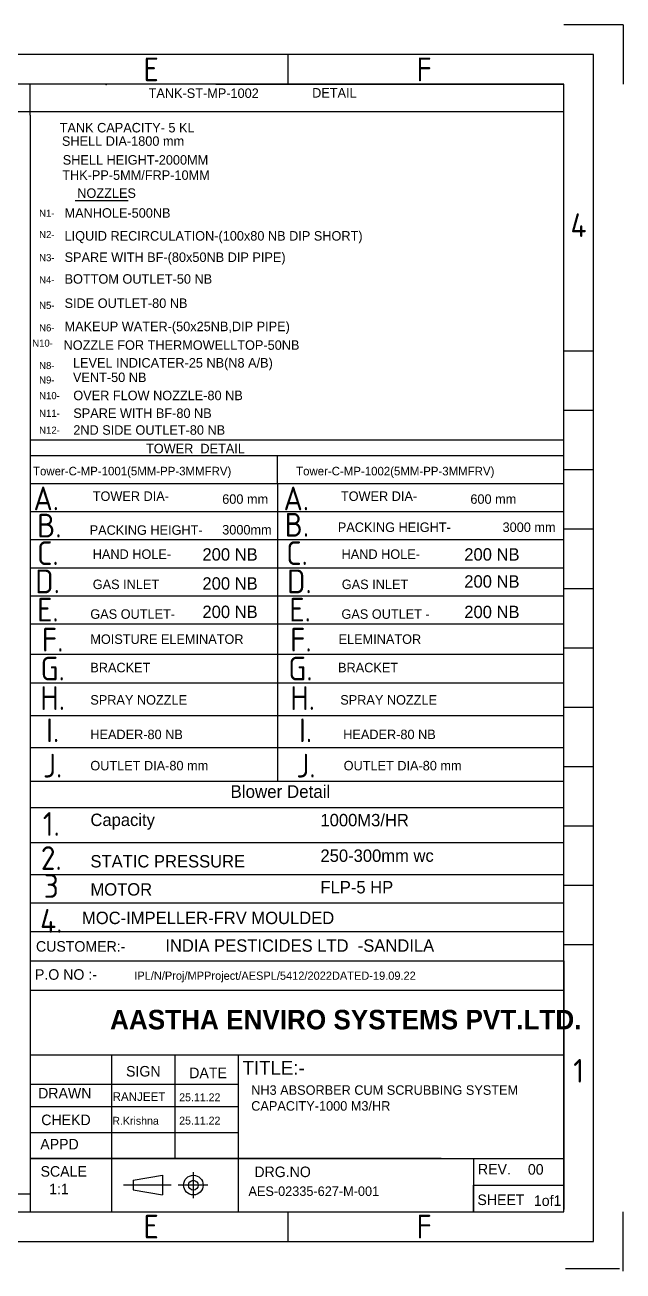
# Model space of a CAD drawing. Header units: inches. Extents: x -36349 to 130474, y -1458 to 49216.
# Drawn here: x 168 to 6462, y -1405 to 11712 of the extents above; entities that cross this region are included whole.
import ezdxf
from ezdxf.enums import TextEntityAlignment as Align

# ---------------------------------------------------------------- set-up
doc = ezdxf.new("R2010")
doc.units = ezdxf.units.IN
doc.header["$MEASUREMENT"] = 0
doc.linetypes.add('CENTER', pattern=[50.8, 31.75, -6.35, 6.35, -6.35])
for name, color, linetype in [('CEN', 231, 'CENTER'), ('EQTXT', 6, 'Continuous'), ('LINE NO', 7, 'Continuous'), ('TEXT', 6, 'Continuous')]:
    doc.layers.add(name, color=color, linetype=linetype)
doc.styles.add('BAUHAUS', font='')
doc.styles.add('ISOCP', font='isocp.shx')
doc.styles.add('ROMANS', font='romans.shx', dxfattribs={"width": 0.85, "height": 75})
doc.styles.get('BAUHAUS').set_extended_font_data('Bauhaus Md BT', bold=True)

msp = doc.modelspace()

# ---------------------------------------------------------------- linework, layer by layer
at = {"color": 0}
for p, q in [((6462.1, 11712), (5837.5, 11712)), ((6462.1, 11712), (6462.1, 11087.3)), ((2932.9, 11399.7), (2932.9, 11087.3)), ((222, 10763), (222, 11087.3)), ((222, 10763), (222, 11087.3)), ((222, 10763), (222, 11087.3)), ((6149.8, 8276.5), (5837.5, 8276.5)), ((6149.8, 2030.1), (6149.8, 8276.5)), ((6149.8, 7651.8), (5837.5, 7651.8)), ((6149.8, 7027.2), (5837.5, 7027.2)), ((6149.8, 6402.4), (5837.5, 6402.4)), ((6149.8, 5777.7), (5837.5, 5777.7)), ((5837.5, 5153.3), (6149.8, 5153.3)), ((6149.8, 4528.6), (5837.5, 4528.6)), ((6149.8, 3904), (5837.5, 3904)), ((6149.8, 3279.3), (5837.5, 3279.3)), ((6149.8, 2654.7), (5837.5, 2654.7)), ((6149.8, 2030.1), (5837.5, 2030.1)), ((6462.1, -1405.4), (6462.1, -780.8)), ((5858.1, -1377.1), (6425.9, -1377.1))]:
    msp.add_line(p, q, dxfattribs=at)
at = {"color": 0, "ltscale": 150}
msp.add_line((2177, 11087.3), (5837.5, 11087.3), dxfattribs=at)
at = {"color": 6}
for p, q in [((222, 10763), (222, -780.8)), ((222, 2169.9), (222, -780.8)), ((1079.5, 560.9), (1079.5, -219.6)), ((222, -219.6), (5837.5, -219.6)), ((1939.7, -500.5), (1941.6, -500.5)), ((1940.7, -501.5), (1940.7, -499.6)), ((578.1, -780.8), (5837.5, -780.8)), ((4124.8, -778.4), (4124.8, -780.8)), ((5014.8, -778.4), (5014.8, -780.8))]:
    msp.add_line(p, q, dxfattribs=at)
at = {"color": 7, "linetype": 'ByBlock'}
for p, q in [((222, 10763), (222, -780.8)), ((222, 10763), (222, 3752)), ((222, 7342.8), (5837.5, 7342.8)), ((222, 7180.2), (5837.5, 7180.2)), ((222, 6884.8), (5837.5, 6884.8)), ((222, 6589.3), (5837.5, 6589.3)), ((222, 6293.9), (5837.5, 6293.9)), ((222, 5998.4), (5837.5, 5998.4)), ((222, 5703), (5837.5, 5703)), ((222, 5407.5), (5837.5, 5407.5)), ((222, 5088.3), (5837.5, 5088.3)), ((222, 4785.8), (5837.5, 4785.8)), ((222, 4441), (5837.5, 4441)), ((222, 4104.7), (5837.5, 4104.7)), ((222, 3752), (5837.5, 3752)), ((222, 3475.4), (5837.5, 3475.4)), ((222, 3106), (5837.5, 3106)), ((222, 2767.9), (5837.5, 2767.9)), ((222, 2169.9), (5837.5, 2169.9)), ((222, 1860.3), (5481.5, 1860.3)), ((578.1, 1860.3), (5837.5, 1860.3)), ((5837.5, 1860.3), (5837.5, -757.1)), ((222, 1550.7), (5837.5, 1550.7)), ((222, 870.5), (5481.5, 870.5)), ((578.1, 870.5), (5837.5, 870.5)), ((1079.5, 870.5), (1079.5, -219.6)), ((1745.7, 870.5), (1745.7, -219.6)), ((2412, 870.5), (2412, -219.6)), ((222, 560.9), (2412, 560.9)), ((222, 325.4), (2412, 325.4)), ((222, 52.9), (2412, 52.9)), ((4548, -219.6), (222, -219.6)), ((1079.5, -219.6), (1079.5, -780.8)), ((2412, -219.6), (2412, -780.8)), ((4548, -219.6), (5837.5, -219.6)), ((4888.7, -219.6), (4888.7, -780.8)), ((5837.5, -219.6), (5837.5, -593.7)), ((1940.7, -639.3), (1940.7, -362.9)), ((1705.3, -500.5), (1204.5, -500.5)), ((1307.3, -449), (1616.4, -397.5)), ((1307.3, -449), (1307.3, -552)), ((1616.4, -397.5), (1616.4, -603.5)), ((2091.8, -500.5), (1780.2, -500.5)), ((1307.3, -552), (1616.4, -603.5)), ((2932.9, -780.8), (2932.9, -1093.1))]:
    msp.add_line(p, q, dxfattribs=at)
at = {"color": 7, "true_color": 0xffffff}
msp.add_line((-11465, -780.8), (5837.5, -780.8), dxfattribs=at)
at = {"color": 7, "linetype": 'ByBlock'}
for centre, radius in [((1940.7, -500.5), 103), ((1940.7, -501.5), 51.5)]:
    msp.add_circle(centre, radius, dxfattribs=at)
at = {"layer": 'CEN', "color": 3, "linetype": 'ByBlock'}
msp.add_line((696.2, 9865.1), (1253.7, 9865.1), dxfattribs=at)
at = {"layer": 'EQTXT', "color": 7, "linetype": 'ByBlock'}
for p, q in [((6149.8, 11399.7), (-11777.3, 11399.7)), ((6149.8, -1093.1), (6149.8, 11399.7)), ((5837.5, 11087.3), (-11465, 11087.3)), ((5837.5, -780.8), (5837.5, 11087.3)), ((2827.4, 6884.8), (2827.4, 7180.2)), ((2827.4, 5407.5), (2827.4, 3752)), ((222, 2469.8), (5837.5, 2469.8)), ((5837.5, 458.3), (5837.5, 168.4)), ((5837.5, 208), (5837.5, -101.1)), ((-4151, -593.1), (222, -593.1)), ((260.7, -780.8), (5837.5, -780.8)), ((-11777.3, -1093.1), (6149.8, -1093.1))]:
    msp.add_line(p, q, dxfattribs=at)
at = {"layer": 'LINE NO', "color": 7, "linetype": 'ByBlock', "true_color": 0xffffff}
for p, q in [((-3151.4, 10800.6), (222, 10800.6)), ((222, 10800.6), (5837.5, 10800.6))]:
    msp.add_line(p, q, dxfattribs=at)
at = {"layer": 'LINE NO', "color": 7, "linetype": 'ByBlock'}
msp.add_line((2827.4, 6884.8), (2827.4, 5407.5), dxfattribs=at)
at = {"layer": 'TEXT', "color": 7, "linetype": 'ByBlock'}
for p, q in [((4888.7, -780.8), (4888.7, -500.3)), ((4888.7, -500.3), (5837.5, -500.3))]:
    msp.add_line(p, q, dxfattribs=at)

# ---------------------------------------------------------------- texts
at = {"color": 0, "style": 'ISOCP'}
for s, p in [('E', (1496.3, 11243.5)), ('F', (4369.6, 11243.5)), ('4', (5993.7, 9603.8))]:
    msp.add_text(s, height=249.9, dxfattribs=at).set_placement(p, align=Align.MIDDLE)
at = {"color": 0, "linetype": 'ByBlock', "style": 'ROMANS', "width": 0.85}
msp.add_text('ED', height=6.94, dxfattribs=at).set_placement((1017.6, 11080.4))
at = {"color": 7, "linetype": 'ByBlock', "style": 'ISOCP'}
for s, height, p in [('A.', 249.86, (392.4, 6727.3)), ('A.', 249.86, (3023.7, 6727.3)), ('B.', 249.86, (425.2, 6441.4)), ('B.', 249.86, (3029.8, 6450.8)), ('C.', 249.86, (409.4, 6152.1)), ('C.', 249.86, (3031.8, 6152.1)), ('D.', 249.86, (406.6, 5854.5)), ('D.', 249.86, (3056.4, 5854.5)), ('E.', 249.86, (409.4, 5557)), ('E.', 249.86, (3063.3, 5557)), ('F.', 249.86, (459.9, 5241)), ('F.', 249.86, (3072.4, 5241)), ('G.', 249.86, (459.9, 4936.7)), ('G.', 249.86, (3067.1, 4936.7)), ('H.', 249.86, (459.9, 4626.1)), ('H.', 249.86, (3090.2, 4626.1)), ('I.', 249.86, (459.9, 4287.3)), ('I.', 249.86, (3121.1, 4287.3)), ('J.', 249.86, (459.9, 3914.9)), ('J.', 249.86, (3125.8, 3914.9)), ('1.', 249.86, (445.5, 3300.6)), ('2.', 249.86, (445.5, 2942)), ('3', 249.9, (445.5, 2648.6)), ('4.', 249.86, (445.5, 2280.7)), ('1', 249.9, (5993.7, 702.7)), ('E', 249.9, (1496.3, -937)), ('F', 249.9, (4369.6, -937))]:
    msp.add_text(s, height=height, dxfattribs=at).set_placement(p, align=Align.MIDDLE)
at = {"color": 7, "linetype": 'ByBlock'}
for s, height, p in [('200 NB', 130.39, (2035.9, 6072.9)), ('200 NB', 130.39, (4791.2, 6072.9)), ('200 NB', 130.39, (4791.2, 5788.4)), ('200 NB', 130.39, (2035.9, 5767.3)), ('200 NB', 130.39, (2035.9, 5468.7)), ('200 NB', 130.39, (4791.2, 5467.8)), ('Capacity', 130.39, (857.5, 3279.4)), ('1000M3/HR', 130.39, (3277.8, 3276.5)), ('250-300mm wc', 130.389, (3277.8, 2902.2)), ('STATIC PRESSURE', 130.389, (857.5, 2843.2)), ('MOTOR', 130.39, (857.5, 2547.4)), ('FLP-5 HP', 130.39, (3277.8, 2569.9)), (' MOC-IMPELLER-FRV MOULDED', 130.389, (719.8, 2247.2)), ('CUSTOMER:-', 111.05, (284.5, 1956.7)), ('INDIA PESTICIDES LTD  -SANDILA', 130.389, (1645.4, 1956.1)), ('P.O NO :-', 111.05, (273.7, 1660.9)), ('IPL/N/Proj/MPProject/AESPL/5412/2022DATED-19.09.22', 86.617, (1319.2, 1660.6)), ('TITLE:-', 146.69, (2458.1, 660.8)), ('SIGN', 111.05, (1232.2, 642.4)), ('DATE', 111.05, (1897.3, 624.9)), ('DRAWN', 111.05, (307.1, 411.4)), ('RANJEET', 91.27, (1090.1, 386.1)), ('25.11.22', 83.29, (1791.4, 381.9)), ('CHEKD', 111.05, (340.2, 130.8)), ('R.Krishna', 83.29, (1088, 135)), ('25.11.22', 83.29, (1791.4, 137.1)), ('APPD', 111.05, (329.6, -125.5)), ('SCALE', 111.05, (332.8, -411.5)), ('DRG.NO', 111.05, (2582.4, -416.4)), ('REV.', 111.05, (4934.9, -388.6)), ('  00', 111.05, (5378.3, -390.5)), ('  1:1', 111.05, (339.8, -597.1)), ('SHEET', 111.05, (4929.4, -710.4)), ('1of1', 111.05, (5523.9, -719.7))]:
    msp.add_text(s, height=height, dxfattribs=at).set_placement(p)
at = {"color": 4, "linetype": 'ByBlock'}
msp.add_text('Blower Detail', height=133.256, dxfattribs=at).set_placement((2331.3, 3575.6))
at = {"color": 7, "linetype": 'ByBlock', "style": 'BAUHAUS'}
msp.add_text('AASTHA ENVIRO SYSTEMS PVT.LTD.', height=205.437, dxfattribs=at).set_placement((1063.9, 1138.7))
at = {"layer": 'CEN', "color": 3, "linetype": 'ByBlock'}
for s, p in [('TANK-ST-MP-1002', (1469.6, 10943.4)), ('DETAIL', (3190.2, 10947.3)), ('NOZZLES', (719, 9891.4))]:
    msp.add_text(s, height=100, dxfattribs=at).set_placement(p)
at = {"layer": 'EQTXT', "color": 7, "linetype": 'ByBlock', "attachment_point": 1}
for s, insert, char_height in [('LEVEL INDICATER-25 NB(N8 A/B)', (673.6, 8205.3), 100), ('VENT-50 NB', (673.6, 8052.8), 100), ('OVER FLOW NOZZLE-80 NB', (677.1, 7861.8), 100), ('{\\H0.68172x;NH3 ABSORBER CUM SCRUBBING SYSTEM\\PCAPACITY-1000 M3/HR} ', (2549.3, 549.9), 146.687), ('AES-02335-627-M-001', (2520.1, -514.6), 100)]:
    msp.add_mtext(s, dxfattribs=dict(at, insert=insert, char_height=char_height))
at = {"layer": 'LINE NO', "color": 7, "linetype": 'ByBlock'}
for s, height, p in [('TANK CAPACITY- 5 KL', 100, (533.9, 10580.3)), ('SHELL DIA-1800 mm', 100, (557.5, 10439.3)), ('SHELL HEIGHT-2000MM', 100, (566, 10241.2)), ('THK-PP-5MM/FRP-10MM', 100, (560.4, 10080.9)), ('N1-', 75, (318, 9692.1)), ('MANHOLE-500NB', 100, (585.2, 9682.7)), ('N2-', 75, (318, 9467.9)), ('LIQUID RECIRCULATION-(100x80 NB DIP SHORT)', 100, (585.2, 9441.7)), ('SPARE WITH BF-(80x50NB DIP PIPE)', 100, (585.2, 9216.9)), ('N3-', 75, (318, 9224.9)), ('N4-', 75, (318, 8991.7)), ('BOTTOM OUTLET-50 NB', 100, (585.2, 8987.8)), ('N5-', 75, (318, 8722.9)), ('SIDE OUTLET-80 NB', 100, (585.2, 8733)), ('N6-', 75, (318, 8485.9)), ('MAKEUP WATER-(50x25NB,DIP PIPE)', 100, (585.2, 8488.1)), ('N10-', 75, (244.8, 8324.5)), (' NOZZLE FOR THERMOWELLTOP-50NB', 100, (537.7, 8292)), ('N8-', 75, (318, 8089.2)), ('N9-', 75, (318, 7936.8)), ('N10-', 75, (318, 7772.3)), ('N11-', 75, (318, 7585.7)), ('N12-', 75, (318, 7408.5)), ('TOWER DIA-', 100, (881.6, 6701.4)), ('600 mm', 100, (2244.1, 6670.9)), ('TOWER DIA-', 100, (3493, 6701.4)), ('600 mm', 100, (4855.4, 6670.9)), ('PACKING HEIGHT-', 100, (849.1, 6344.7)), ('3000mm', 100, (2244.1, 6347.8)), ('PACKING HEIGHT-', 100, (3460.6, 6374.7)), ('3000 mm', 100, (5194.3, 6374.7)), ('HAND HOLE-', 100, (881.8, 6091)), ('HAND HOLE-', 100, (3500.2, 6091)), ('GAS INLET', 100, (881.8, 5773.4)), ('GAS INLET', 100, (3502.4, 5773.4)), ('GAS OUTLET-', 100, (856.1, 5460.6)), ('GAS OUTLET -', 100, (3498.8, 5460.6)), ('MOISTURE ELEMINATOR', 100, (856.1, 5196.3)), ('ELEMINATOR', 100, (3468.6, 5196.3)), ('BRACKET', 100, (856.1, 4897.5)), ('BRACKET', 100, (3463.3, 4897.5)), ('SPRAY NOZZLE', 100, (856.1, 4557.2)), ('SPRAY NOZZLE', 100, (3486.4, 4557.2)), ('HEADER-80 NB', 100, (856.1, 4193.9)), ('HEADER-80 NB', 100, (3517.3, 4193.9)), ('OUTLET DIA-80 mm', 100, (856.1, 3865)), ('OUTLET DIA-80 mm', 100, (3522, 3865))]:
    msp.add_text(s, height=height, dxfattribs=at).set_placement(p)
at = {"layer": 'LINE NO', "color": 4, "linetype": 'ByBlock'}
msp.add_text('TOWER  DETAIL', height=100, dxfattribs=at).set_placement((1442.4, 7203))
at = {"layer": 'LINE NO', "color": 7, "linetype": 'ByBlock', "char_height": 100, "attachment_point": 1}
for s, insert in [('SPARE WITH BF-80 NB', (677.1, 7675.2)), ('2ND SIDE OUTLET-80 NB', (677.1, 7498))]:
    msp.add_mtext(s, dxfattribs=dict(at, insert=insert))
at = {"layer": 'LINE NO', "color": 4, "linetype": 'ByBlock', "char_height": 90, "attachment_point": 1}
for s, insert in [('Tower-C-MP-1001(5MM-PP-3MMFRV) ', (253.3, 7060.4)), ('Tower-C-MP-1002(5MM-PP-3MMFRV) ', (3021.8, 7060.4))]:
    msp.add_mtext(s, dxfattribs=dict(at, insert=insert))

doc.saveas('drawing.dxf')
